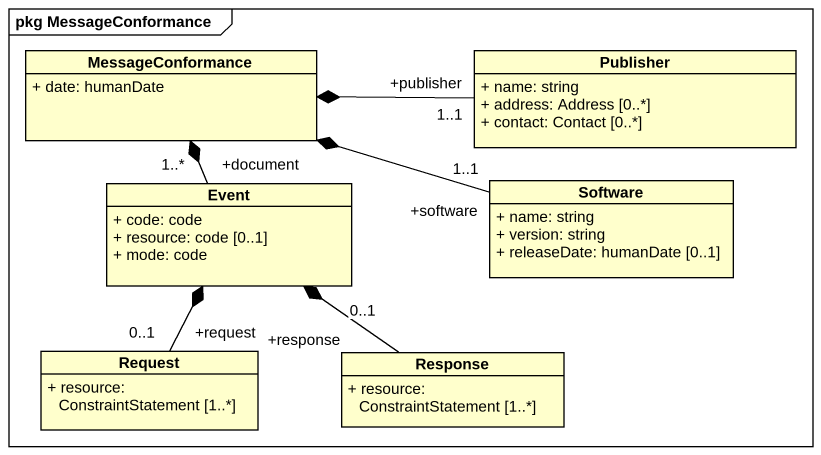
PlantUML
@startuml
mainframe pkg MessageConformance
hide circle
hide empty members
skinparam classAttributeIconSize 0
class MessageConformance {
  + date: humanDate
}
class Publisher {
  + name: string
  + address: Address [0..*]
  + contact: Contact [0..*]
}
class Event {
  + code: code
  + resource: code [0..1]
  + mode: code
}
class Software {
  + name: string
  + version: string
  + releaseDate: humanDate [0..1]
}
class Request {
  + resource: ConstraintStatement [1..*]
}
class Response {
  + resource: ConstraintStatement [1..*]
}
Publisher "+publisher\n1..1" -left-* MessageConformance
Event "+document\n1..*" -up-* MessageConformance
Software "+software\n1..1" -left-* MessageConformance
Request "+request\n0..1" -up-* Event
Response "+response\n0..1" -up-* Event
@enduml
